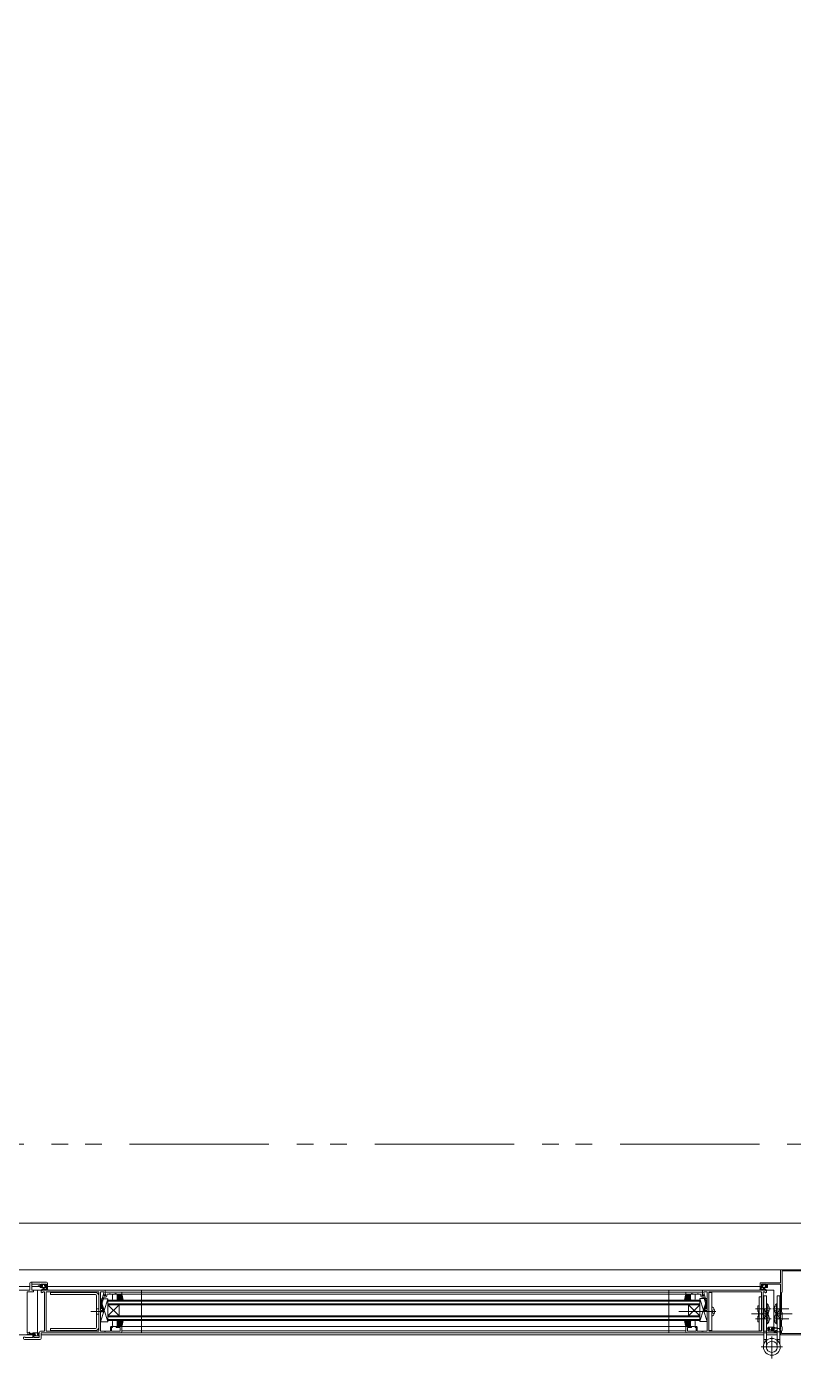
# Model space of a CAD drawing. Units: millimetres at full size. Extents: x -12803 to 120774, y -9413 to 101127.
# Drawn here: x 82963 to 83788, y 6771 to 8204 of the extents above; entities that cross this region are included whole.
import ezdxf

# ---------------------------------------------------------------- set-up
doc = ezdxf.new("R2010")
doc.units = ezdxf.units.MM
doc.header["$LTSCALE"] = 30
doc.linetypes.add('DOUBLE_CHAIN1', pattern=[8.8, 5, -1, 0.6, -0.6, 0.6, -1])
doc.layers.add('0-0_NoName', color=7, linetype='Continuous')
for name, color, linetype, lineweight in [('2-0_通芯', 7, 'DOUBLE_CHAIN1', 15), ('2-3_間仕切り', 7, 'Continuous', 15), ('2-A_建具', 7, 'Continuous', 15)]:
    doc.layers.add(name, color=color, linetype=linetype, lineweight=lineweight)

# ---------------------------------------------------------------- blocks, each defined once
blk = doc.blocks.new('グループ部品-732')
at = {"layer": '2-0_通芯'}
blk.add_line((74361.66, 7001.41), (120774.36, 7001.41), dxfattribs=at)
at = {"layer": '2-3_間仕切り'}
blk.add_lwpolyline([(79189.36, 11246.41), (79189.36, 7306.41), (79579.36, 7306.41), (79579.36, 6916.41), (84969.36, 6916.41)], dxfattribs=at)
at = {"layer": '2-A_建具'}
for p, q in [((82519.36, 6866.41), (83829.36, 6866.41)), ((82968.29, 6852.91), (82968.29, 6844.41)), ((82978.66, 6849.91), (82978.66, 6850.41)), ((82978.96, 6850.71), (82979.46, 6850.71)), ((82979.66, 6850.51), (82981.76, 6850.51)), ((82981.96, 6850.71), (82982.56, 6850.71)), ((82983.06, 6849.61), (82982.72, 6849.61)), ((82982.77, 6850.62), (82983.27, 6850.12)), ((82985.36, 6848.41), (82985.36, 6851.91)), ((83754.94, 6850.62), (83754.44, 6850.12)), ((83754.65, 6849.61), (83754.99, 6849.61)), ((83755.75, 6850.71), (83755.15, 6850.71)), ((83758.05, 6850.51), (83755.95, 6850.51)), ((83758.75, 6850.71), (83758.25, 6850.71)), ((83759.05, 6849.91), (83759.05, 6850.41)), ((83774.36, 6802.91), (83774.36, 6850.68)), ((82966.36, 6844.41), (82590.63, 6844.41)), ((82593.56, 6848.41), (82966.36, 6848.41)), ((82968.29, 6848.41), (82979.56, 6848.41)), ((83758.08, 6844.41), (82968.29, 6844.41)), ((82977.46, 6847.51), (82977.46, 6848.11)), ((82985.36, 6847.21), (82977.76, 6847.21)), ((82979.71, 6844.26), (82978.64, 6843.19)), ((82979.63, 6845.61), (82983.59, 6845.61)), ((82980.46, 6847.21), (82980.56, 6846.07)), ((82981.66, 6847.21), (82981.56, 6846.07)), ((82982.56, 6848.41), (82985.36, 6848.41)), ((82984.16, 6846.03), (82984.16, 6847.21)), ((83755.16, 6848.41), (82985.36, 6848.41)), ((82985.36, 6848.11), (82985.36, 6845.43)), ((82988.43, 6839.61), (83036.98, 6839.61)), ((83038.13, 6838.46), (83038.13, 6804.36)), ((83042.36, 6826.21), (83042.36, 6835.21)), ((83050.36, 6810.71), (83042.36, 6835.21)), ((83045.65, 6839.41), (83045.86, 6839.41)), ((83047.36, 6838.21), (83047.36, 6844.41)), ((83690.36, 6842.21), (83047.36, 6842.21)), ((83047.86, 6838.21), (83047.86, 6840.01)), ((83049.16, 6839.21), (83049.16, 6838.41)), ((83051.4, 6840.21), (83050.16, 6840.21)), ((83052.4, 6840.21), (83052.31, 6840.21)), ((83052.58, 6840.33), (83052.4, 6840.21)), ((83055.36, 6834.71), (83055.36, 6839.21)), ((83056.36, 6840.21), (83059.36, 6840.21)), ((83678.36, 6840.21), (83059.36, 6840.21)), ((83060.36, 6833.71), (83060.36, 6840.21)), ((83060.36, 6836.09), (83064.47, 6840.21)), ((83060.36, 6837.51), (83063.06, 6840.21)), ((83060.36, 6838.92), (83061.64, 6840.21)), ((83060.36, 6834.68), (83065.46, 6839.78)), ((83060.36, 6839.21), (83060.36, 6834.71)), ((83060.36, 6839.02), (83065.67, 6833.71)), ((83060.36, 6837.61), (83064.26, 6833.71)), ((83060.36, 6836.2), (83062.84, 6833.71)), ((83060.58, 6840.21), (83066.79, 6834.01)), ((83060.8, 6833.71), (83065.72, 6838.63)), ((83062, 6840.21), (83066.36, 6835.84)), ((83062.21, 6833.71), (83065.99, 6837.48)), ((83063.41, 6840.21), (83065.94, 6837.68)), ((83063.63, 6833.71), (83066.25, 6836.33)), ((83064.83, 6840.21), (83065.51, 6839.52)), ((83065.04, 6833.71), (83066.52, 6835.18)), ((83065.36, 6842.21), (83065.36, 6840.71)), ((83065.36, 6840.21), (83066.86, 6833.71)), ((83086.46, 6798.41), (83086.46, 6844.41)), ((83370.36, 6844.51), (83767.16, 6844.51)), ((83654.26, 6798.41), (83654.26, 6844.51)), ((83672.36, 6840.21), (83670.86, 6833.71)), ((83677.13, 6840.21), (83670.92, 6834.01)), ((83672.67, 6833.71), (83671.2, 6835.18)), ((83675.71, 6840.21), (83671.35, 6835.84)), ((83674.08, 6833.71), (83671.46, 6836.33)), ((83675.5, 6833.71), (83671.73, 6837.48)), ((83674.3, 6840.21), (83671.77, 6837.68)), ((83676.91, 6833.71), (83671.99, 6838.63)), ((83677.36, 6839.02), (83672.04, 6833.71)), ((83672.89, 6840.21), (83672.2, 6839.52)), ((83677.36, 6834.68), (83672.26, 6839.78)), ((83672.36, 6842.21), (83672.36, 6840.71)), ((83677.36, 6836.09), (83673.24, 6840.21)), ((83677.36, 6837.61), (83673.46, 6833.71)), ((83677.36, 6837.51), (83674.66, 6840.21)), ((83677.36, 6836.2), (83674.87, 6833.71)), ((83677.36, 6838.92), (83676.07, 6840.21)), ((83677.36, 6833.71), (83677.36, 6840.21)), ((83677.36, 6839.21), (83677.36, 6834.71)), ((83681.36, 6840.21), (83678.36, 6840.21)), ((83682.36, 6834.71), (83682.36, 6839.21)), ((83685.13, 6840.33), (83685.31, 6840.21)), ((83685.31, 6840.21), (83685.4, 6840.21)), ((83686.31, 6840.21), (83687.56, 6840.21)), ((83687.36, 6810.51), (83687.36, 6835.51)), ((83695.36, 6835.51), (83687.36, 6835.51)), ((83687.36, 6811.01), (83695.36, 6835.51)), ((83687.36, 6835.01), (83687.36, 6811.01)), ((83695.36, 6810.51), (83687.36, 6835.01)), ((83688.56, 6839.21), (83688.56, 6838.41)), ((83689.86, 6838.21), (83689.86, 6840.01)), ((83690.36, 6844.41), (83690.36, 6838.21)), ((83692.07, 6839.41), (83691.85, 6839.41)), ((83695.36, 6826.51), (83695.36, 6835.51)), ((83697.29, 6842.48), (83697.29, 6800.34)), ((83753.73, 6842.48), (83697.29, 6842.48)), ((83700.49, 6841.91), (83697.29, 6841.91)), ((83751.43, 6837.21), (83753.73, 6837.21)), ((83752.35, 6848.11), (83752.35, 6845.43)), ((83752.35, 6847.21), (83759.95, 6847.21)), ((83753.55, 6846.03), (83753.55, 6847.21)), ((83753.73, 6800.34), (83753.73, 6842.48)), ((83758.08, 6845.61), (83754.12, 6845.61)), ((83755.66, 6800.34), (83755.66, 6842.48)), ((83756.05, 6847.21), (83756.15, 6846.07)), ((83756.41, 6786.06), (83756.41, 6838.41)), ((83756.41, 6838.41), (83759.41, 6838.41)), ((83757.25, 6847.21), (83757.15, 6846.07)), ((83759.07, 6843.19), (83758, 6844.26)), ((83759.96, 6848.41), (83758.16, 6848.41)), ((83759.41, 6838.41), (83759.41, 6785.56)), ((83760.25, 6847.51), (83760.25, 6848.11)), ((83046.78, 6821.41), (83031.78, 6821.41)), ((83040.43, 6824.16), (83038.13, 6824.16)), ((83042.36, 6810.21), (83050.36, 6834.71)), ((83050.36, 6810.71), (83050.36, 6834.71)), ((83687.36, 6833.71), (83050.36, 6833.71)), ((83687.36, 6832.71), (83050.36, 6832.71)), ((83687.36, 6829.71), (83050.36, 6829.71)), ((83050.36, 6828.71), (83687.36, 6828.71)), ((83062.36, 6828.71), (83050.36, 6816.71)), ((83062.36, 6816.71), (83050.36, 6828.71)), ((83059.36, 6833.71), (83056.36, 6833.71)), ((83060.36, 6834.78), (83061.43, 6833.71)), ((83062.36, 6828.71), (83062.36, 6816.71)), ((83066.46, 6833.71), (83066.78, 6834.03)), ((83704.85, 6821.41), (83664.85, 6821.41)), ((83671.26, 6833.71), (83670.93, 6834.03)), ((83675.36, 6828.71), (83687.36, 6816.71)), ((83675.36, 6816.71), (83687.36, 6828.71)), ((83675.36, 6828.71), (83675.36, 6816.71)), ((83677.36, 6834.78), (83676.29, 6833.71)), ((83678.36, 6833.71), (83681.36, 6833.71)), ((83703, 6823.76), (83700.58, 6822.56)), ((83701.09, 6826.16), (83700.99, 6826.16)), ((83764.3, 6824.41), (83747.42, 6824.41)), ((83750.03, 6821.31), (83750.03, 6827.51)), ((83751.43, 6827.51), (83750.03, 6827.51)), ((83751.43, 6821.31), (83750.03, 6821.31)), ((83750.63, 6822.01), (83750.63, 6815.81)), ((83751.43, 6822.01), (83750.63, 6822.01)), ((83783.19, 6824.41), (83766.13, 6824.41)), ((83040.43, 6818.66), (83038.13, 6818.66)), ((83687.36, 6816.71), (83050.36, 6816.71)), ((83687.36, 6815.71), (83050.36, 6815.71)), ((83687.36, 6812.71), (83050.36, 6812.71)), ((83687.36, 6811.71), (83050.36, 6811.71)), ((83055.36, 6810.71), (83055.36, 6806.21)), ((83059.36, 6811.71), (83056.36, 6811.71)), ((83060.36, 6806.4), (83065.67, 6811.71)), ((83060.36, 6807.81), (83064.26, 6811.71)), ((83060.36, 6809.22), (83062.84, 6811.71)), ((83060.36, 6811.71), (83060.36, 6805.21)), ((83060.36, 6810.64), (83061.43, 6811.71)), ((83060.36, 6810.74), (83065.46, 6805.64)), ((83060.36, 6806.21), (83060.36, 6810.71)), ((83060.36, 6809.33), (83064.47, 6805.21)), ((83060.36, 6807.91), (83063.06, 6805.21)), ((83060.36, 6806.5), (83061.64, 6805.21)), ((83060.58, 6805.21), (83066.79, 6811.41)), ((83060.8, 6811.71), (83065.72, 6806.79)), ((83062, 6805.21), (83066.36, 6809.58)), ((83062.21, 6811.71), (83065.99, 6807.94)), ((83063.41, 6805.21), (83065.94, 6807.74)), ((83063.63, 6811.71), (83066.25, 6809.09)), ((83065.04, 6811.71), (83066.52, 6810.24)), ((83065.36, 6805.21), (83066.86, 6811.71)), ((83066.46, 6811.71), (83066.78, 6811.39)), ((83672.36, 6805.21), (83670.86, 6811.71)), ((83677.13, 6805.21), (83670.92, 6811.41)), ((83671.26, 6811.71), (83670.93, 6811.39)), ((83672.67, 6811.71), (83671.2, 6810.24)), ((83675.71, 6805.21), (83671.35, 6809.58)), ((83674.08, 6811.71), (83671.46, 6809.09)), ((83675.5, 6811.71), (83671.73, 6807.94)), ((83674.3, 6805.21), (83671.77, 6807.74)), ((83676.91, 6811.71), (83671.99, 6806.79)), ((83677.36, 6806.4), (83672.04, 6811.71)), ((83677.36, 6810.74), (83672.26, 6805.64)), ((83677.36, 6809.33), (83673.24, 6805.21)), ((83677.36, 6807.81), (83673.46, 6811.71)), ((83677.36, 6807.91), (83674.66, 6805.21)), ((83677.36, 6809.22), (83674.87, 6811.71)), ((83677.36, 6806.5), (83676.07, 6805.21)), ((83677.36, 6810.64), (83676.29, 6811.71)), ((83677.36, 6811.71), (83677.36, 6805.21)), ((83677.36, 6806.21), (83677.36, 6810.71)), ((83678.36, 6811.71), (83681.36, 6811.71)), ((83682.36, 6810.71), (83682.36, 6806.21)), ((83703, 6819.06), (83700.58, 6820.27)), ((83701.09, 6816.66), (83700.99, 6816.66)), ((83761.72, 6818.91), (83742.97, 6818.91)), ((83764.24, 6813.41), (83747.42, 6813.41)), ((83750.03, 6810.31), (83750.03, 6816.51)), ((83751.43, 6816.51), (83750.03, 6816.51)), ((83751.43, 6810.31), (83750.03, 6810.31)), ((83751.43, 6815.81), (83750.63, 6815.81)), ((83756.17, 6813.61), (83755.66, 6813.61)), ((83759.92, 6819.11), (83759.41, 6819.11)), ((83759.92, 6808.11), (83759.41, 6808.11)), ((83783.19, 6813.41), (83766.6, 6813.41)), ((83786.99, 6818.91), (83768.8, 6818.91)), ((83770.1, 6819.11), (83770.61, 6819.11)), ((83770.1, 6808.11), (83770.61, 6808.11)), ((83773.85, 6813.61), (83774.36, 6813.61)), ((82969.36, 6796.41), (82576.36, 6796.41)), ((82969.76, 6798.41), (82963.49, 6797)), ((82968.65, 6797.23), (82963.61, 6796.41)), ((82965.15, 6796.7), (82966.07, 6797.63)), ((82969.36, 6793.34), (82969.36, 6797.41)), ((82971.96, 6797.23), (82969.36, 6797.23)), ((82971.66, 6796.61), (82969.36, 6796.61)), ((82969.76, 6797.41), (82969.67, 6797.4)), ((82972.18, 6796.41), (82970.56, 6796.41)), ((82971.44, 6795.3), (82970.94, 6795.8)), ((82971.16, 6796.31), (82971.5, 6796.31)), ((82971.66, 6795.21), (82971.44, 6795.3)), ((82971.66, 6796.61), (82971.66, 6797.41)), ((82975.16, 6795.21), (82971.66, 6795.21)), ((82974.46, 6795.41), (82972.46, 6795.41)), ((82976.43, 6797.41), (82974.36, 6797.41)), ((82976.43, 6796.41), (82974.36, 6796.41)), ((82975.46, 6796.01), (82975.46, 6795.51)), ((82975.76, 6798.11), (82975.76, 6797.71)), ((82976.43, 6798.34), (82976.43, 6797.41)), ((83770.61, 6798.41), (82978.36, 6798.41)), ((83756.41, 6796.41), (82978.36, 6796.41)), ((83047.4, 6800.34), (83047.31, 6800.34)), ((83056.36, 6805.21), (83059.36, 6805.21)), ((83678.36, 6805.21), (83059.36, 6805.21)), ((83064.83, 6805.21), (83065.51, 6805.9)), ((83065.36, 6799.41), (83065.36, 6804.71)), ((83065.36, 6800.61), (83672.36, 6800.61)), ((83672.89, 6805.21), (83672.2, 6805.9)), ((83672.36, 6804.71), (83672.36, 6799.41)), ((83681.36, 6805.21), (83678.36, 6805.21)), ((83690.4, 6800.34), (83690.31, 6800.34)), ((83697.29, 6800.34), (83753.73, 6800.34)), ((83759.41, 6796.41), (83770.61, 6796.41)), ((83759.76, 6803.61), (83762.36, 6803.61)), ((83760.96, 6804.31), (83760.96, 6803.91)), ((83761.26, 6802.21), (83761.26, 6801.71)), ((83761.56, 6801.41), (83762.06, 6801.41)), ((83762.26, 6801.61), (83764.26, 6801.61)), ((83764.46, 6801.41), (83765.06, 6801.41)), ((83765.01, 6771.01), (83765.01, 6794.43)), ((83765.56, 6802.51), (83765.22, 6802.51)), ((83765.27, 6801.5), (83765.77, 6802)), ((83766.95, 6804.61), (83773.22, 6803.2)), ((83766.95, 6803.61), (83767.04, 6803.6)), ((83768.07, 6803.43), (83773.11, 6802.61)), ((83770.36, 6799.41), (83770.36, 6800.41)), ((83773.61, 6796.41), (83798.86, 6796.41)), ((83753.4, 6783.41), (83776.48, 6783.41)), ((83759.41, 6791.41), (83756.41, 6791.41)), ((83773.61, 6791.41), (83770.61, 6791.41))]:
    blk.add_line(p, q, dxfattribs=at)
for points in [[(83752.36, 6848.41), (83752.36, 6852.31), (83774.36, 6852.31), (83774.36, 6866.41)], [(83798.26, 6859.71), (83798.26, 6865.21), (83775.99, 6865.21), (83775.99, 6842.41), (83775.56, 6841.98), (83775.56, 6820.84), (83775.99, 6820.41), (83775.99, 6812.41), (83775.56, 6811.98), (83775.56, 6805.34), (83775.99, 6804.91), (83775.99, 6800.91), (83775.56, 6800.48), (83775.56, 6797.61), (83798.26, 6797.61), (83798.26, 6803.11)], [(82966.36, 6844.41), (82966.36, 6851.91), (82966.65, 6852.62), (82967.36, 6852.91), (82984.36, 6852.91)], [(82968.29, 6850.98), (82977.26, 6850.98), (82977.26, 6849.21), (82975.36, 6849.21), (82975.36, 6848.41)], [(82979.56, 6848.41), (82979.56, 6849.21), (82978.46, 6849.21), (82978.46, 6850.98), (82984.16, 6850.98), (82984.16, 6849.21), (82982.56, 6849.21), (82982.56, 6848.41)], [(82978.56, 6848.21), (82979.86, 6848.21), (82979.86, 6849.61), (82978.96, 6849.61)], [(82985.36, 6844.41), (82985.36, 6851.91), (82985.03, 6852.65), (82984.36, 6852.91)], [(83758.16, 6848.41), (83758.16, 6849.21), (83759.26, 6849.21), (83759.26, 6850.68), (83753.99, 6850.68), (83753.99, 6849.21), (83755.16, 6849.21), (83755.16, 6848.41)], [(83759.15, 6848.21), (83757.85, 6848.21), (83757.85, 6849.61), (83758.75, 6849.61)], [(83774.36, 6850.68), (83760.46, 6850.68), (83760.46, 6848.91)], [(82964.71, 6798.99), (82964.06, 6798.34), (82963.36, 6798.34), (82963.36, 6842.48), (82969.39, 6842.48)], [(82966.06, 6844.41), (82966.27, 6844.5), (82966.36, 6844.71)], [(82968.29, 6844.71), (82968.37, 6844.5), (82968.59, 6844.41)], [(82974.36, 6844.41), (82974.36, 6796.31), (82975.16, 6796.31)], [(82977.46, 6848.41), (82977.46, 6847.51), (82977.55, 6847.3), (82977.76, 6847.21)], [(82980, 6841.83), (82980.66, 6842.48), (82982.06, 6842.48), (82982.06, 6800.34), (82978.43, 6800.34)], [(82979.63, 6845.61), (82979.21, 6845.44), (82979.03, 6845.01), (82979.21, 6844.59), (82979.63, 6844.41)], [(82980.56, 6846.07), (82980.73, 6845.73), (82981.4, 6845.74), (82981.56, 6846.07)], [(82982.26, 6849.15), (82982.26, 6848.21), (82984.26, 6848.21)], [(82984.16, 6846.03), (82984.31, 6845.77), (82984.45, 6845.59), (82984.42, 6845.37), (82984.26, 6845.23), (82984.02, 6845.24), (82983.76, 6845.56), (82983.59, 6845.61)], [(83036.98, 6841.91), (82988.43, 6841.91), (82988.43, 6839.61)], [(83045.36, 6825.71), (83044.36, 6825.71), (83044.36, 6822.51), (83042.36, 6822.51), (83042.36, 6842.48), (83045.86, 6842.48), (83045.86, 6841.41), (83045.43, 6840.98), (83045.43, 6840.17), (83046.56, 6838.21), (83047.86, 6838.21)], [(83042.36, 6835.21), (83050.36, 6835.21), (83050.36, 6810.21), (83042.36, 6810.21), (83042.36, 6821.21)], [(83043.33, 6824.59), (83042.56, 6825.36), (83042.56, 6829.31), (83045.16, 6839.04)], [(83047.66, 6836.91), (83045.84, 6836.91), (83043.76, 6829.15), (83043.76, 6825.86), (83044.18, 6825.43)], [(83059.36, 6840.21), (83059.36, 6840.91), (83058.36, 6840.91), (83056.43, 6840.21), (83053.31, 6840.21)], [(83678.36, 6840.21), (83678.36, 6840.91), (83679.36, 6840.91), (83681.28, 6840.21), (83684.4, 6840.21)], [(83689.86, 6838.21), (83691.16, 6838.21), (83692.29, 6840.17), (83692.29, 6840.98), (83691.86, 6841.41), (83691.86, 6842.48), (83695.36, 6842.48), (83695.36, 6822.51), (83693.36, 6822.51), (83693.36, 6825.71), (83692.36, 6825.71), (83692.36, 6822.01)], [(83690.06, 6836.91), (83691.88, 6836.91), (83693.96, 6829.15), (83693.96, 6825.86), (83693.53, 6825.43)], [(83694.38, 6824.59), (83695.16, 6825.36), (83695.16, 6829.31), (83692.55, 6839.04)], [(83697.29, 6800.91), (83700.49, 6800.91), (83700.49, 6841.91)], [(83751.43, 6837.21), (83751.43, 6800.61), (83753.73, 6800.61)], [(83755.45, 6849.15), (83755.45, 6848.21), (83753.45, 6848.21)], [(83755.66, 6842.48), (83757.06, 6842.48), (83757.71, 6841.83)], [(83767.16, 6844.51), (83767.16, 6799.61), (83773.61, 6799.61)], [(83773.61, 6786.06), (83773.61, 6838.41), (83770.61, 6838.41), (83770.61, 6785.56)], [(83042.36, 6821.21), (83045.36, 6821.21), (83045.36, 6826.21), (83042.36, 6826.21)], [(83046.4, 6800.34), (83042.36, 6800.34), (83042.36, 6821.51), (83044.86, 6821.51)], [(83687.36, 6810.51), (83695.36, 6810.51), (83695.36, 6821.51)], [(83695.36, 6821.51), (83695.36, 6800.34), (83691.31, 6800.34)], [(83695.36, 6821.51), (83692.36, 6821.51), (83692.36, 6826.51), (83695.36, 6826.51)], [(83758.22, 6821.31), (83755.65, 6820.06), (83755.04, 6818.91)], [(83756.17, 6813.61), (83756.17, 6824.21), (83755.66, 6824.21)], [(83761.97, 6826.81), (83759.4, 6825.56), (83758.79, 6824.41)], [(83761.97, 6822.01), (83759.4, 6823.27), (83758.79, 6824.41)], [(83759.92, 6819.11), (83759.92, 6829.71), (83759.41, 6829.71)], [(83768.04, 6826.81), (83770.61, 6825.56), (83771.22, 6824.41)], [(83768.04, 6822.01), (83770.61, 6823.27), (83771.22, 6824.41)], [(83770.1, 6819.11), (83770.1, 6829.71), (83770.61, 6829.71)], [(83771.79, 6821.31), (83774.36, 6820.06), (83774.97, 6818.91)], [(83773.85, 6813.61), (83773.85, 6824.21), (83774.36, 6824.21)], [(83758.22, 6816.51), (83755.65, 6817.77), (83755.04, 6818.91)], [(83761.97, 6815.81), (83759.4, 6814.56), (83758.79, 6813.41)], [(83761.97, 6811.01), (83759.4, 6812.27), (83758.79, 6813.41)], [(83759.92, 6808.11), (83759.92, 6818.71), (83759.41, 6818.71)], [(83768.04, 6815.81), (83770.61, 6814.56), (83771.22, 6813.41)], [(83768.04, 6811.01), (83770.61, 6812.27), (83771.22, 6813.41)], [(83770.1, 6808.11), (83770.1, 6818.71), (83770.61, 6818.71)], [(83771.79, 6816.51), (83774.36, 6817.77), (83774.97, 6818.91)], [(82969.36, 6793.34), (82961.49, 6793.34), (82961.34, 6793.4), (82961.29, 6793.91), (82959.86, 6793.91), (82959.5, 6793.76), (82959.36, 6793.41), (82959.36, 6792.41), (82959.65, 6791.7), (82960.36, 6791.41), (82977.36, 6791.41), (82978.06, 6791.7), (82978.36, 6792.41), (82978.36, 6798.41)], [(82968.87, 6797.41), (82968.65, 6797.23), (82964.44, 6796.41)], [(82971.96, 6796.77), (82971.96, 6797.41), (82968.87, 6797.41)], [(82975.46, 6798.41), (82969.76, 6798.41), (82969.76, 6797.41)], [(82974.66, 6797.41), (82974.66, 6796.61), (82976.43, 6796.61), (82976.43, 6793.34), (82970.56, 6793.34), (82970.56, 6796.61)], [(82970.94, 6795.8), (82970.86, 6796.01), (82970.95, 6796.22), (82971.16, 6796.31)], [(82971.5, 6796.31), (82971.89, 6796.07), (82972.07, 6796.09), (82972.19, 6796.21), (82972.19, 6796.39), (82971.96, 6796.77)], [(82975.16, 6796.31), (82975.46, 6796.01), (82975.46, 6795.49), (82975.37, 6795.3), (82975.16, 6795.21)], [(83036.98, 6803.21), (82988.43, 6803.21), (82988.43, 6800.91), (83036.98, 6800.91)], [(83053.16, 6804.71), (83053.16, 6800.34), (83048.31, 6800.34)], [(83059.36, 6805.21), (83059.36, 6804.21), (83063.43, 6804.21), (83063.43, 6800.34), (83054.16, 6800.34), (83054.16, 6804.21), (83055.36, 6804.21), (83055.36, 6805.21), (83053.66, 6805.21)], [(83684.06, 6805.21), (83682.36, 6805.21), (83682.36, 6804.21), (83683.56, 6804.21), (83683.56, 6800.34), (83674.29, 6800.34), (83674.29, 6804.21), (83678.36, 6804.21), (83678.36, 6805.21)], [(83689.4, 6800.34), (83684.56, 6800.34), (83684.56, 6804.71)], [(83759.76, 6803.61), (83759.76, 6800.34), (83755.66, 6800.34)], [(83765.06, 6803.61), (83765.06, 6802.81), (83766.16, 6802.81), (83766.16, 6800.34), (83760.96, 6800.34), (83760.96, 6802.81), (83762.06, 6802.81), (83762.06, 6803.61)], [(83761.26, 6804.61), (83766.95, 6804.61), (83766.95, 6803.61)], [(83762.36, 6803.61), (83762.36, 6802.51), (83761.56, 6802.51)], [(83764.76, 6802.97), (83764.76, 6803.61), (83767.36, 6803.61)], [(83768.86, 6800.34), (83767.36, 6800.34), (83767.36, 6803.61)], [(83769.86, 6800.91), (83769.06, 6800.91), (83769.06, 6800.54)], [(83774.36, 6796.41), (83774.36, 6801.91), (83773.36, 6801.91), (83773.36, 6802.91), (83774.36, 6802.91)]]:
    blk.add_lwpolyline(points, dxfattribs=at)
blk.add_lwpolyline([(82983.99, 6842.48), (82983.99, 6800.34), (83040.43, 6800.34), (83040.43, 6842.48)], close=True, dxfattribs=at)
for radius in [9, 6]:
    blk.add_circle((83765.01, 6783.41), radius, dxfattribs=at)
for centre, radius, start, end in [((82967.36, 6851.91), 1, 90, 180), ((82978.96, 6850.41), 0.3, 90, 179.99999), ((82978.96, 6849.91), 0.3, 180, 270), ((82979.46, 6850.51), 0.2, 0, 90), ((82981.96, 6850.51), 0.2, 90, 179.99999), ((82982.26, 6849.61), 0.25, 33.05573, 236.94427), ((82981.96, 6849.15), 0.3, 0, 56.94427), ((82982.72, 6849.91), 0.3, 213.05573, 270), ((82982.56, 6850.41), 0.3, 45, 90), ((82983.06, 6849.91), 0.3, 270, 45), ((82984.36, 6851.91), 1, 0, 90), ((83754.65, 6849.91), 0.3, 135, 270), ((83755.15, 6850.41), 0.3, 90, 135), ((83754.99, 6849.91), 0.3, 270, 326.94427), ((83755.45, 6849.61), 0.25, 303.05573, 146.94427), ((83755.75, 6849.15), 0.3, 123.05573, 179.99999), ((83755.75, 6850.51), 0.2, 0, 90), ((83758.25, 6850.51), 0.2, 90, 179.99999), ((83758.75, 6850.41), 0.3, 0, 90), ((83758.75, 6849.91), 0.3, 270, 0), ((82969.39, 6843.45), 0.965, 270, 90), ((82977.76, 6848.11), 0.3, 90, 179.99999), ((82977.76, 6847.51), 0.3, 180, 270), ((82978.36, 6848.21), 0.2, 0, 90), ((82979.32, 6842.51), 0.965, 135, 315), ((82979.63, 6845.01), 0.6, 90.04023, 270.04023), ((82980.06, 6843.91), 0.5, 90, 135), ((82981.06, 6846.11), 0.5, 185.09207, 354.90793), ((82983.59, 6845.31), 0.3, 19.18976, 90.04023), ((82984.16, 6845.51), 0.3, 199.18976, 60), ((82984.46, 6846.03), 0.3, 180, 240), ((82984.46, 6848.21), 0.2, 90, 179.99999), ((82984.79, 6844.71), 0.3, 270, 319.47122), ((82985.25, 6844.32), 0.3, 79.47122, 139.47122), ((82985.06, 6848.11), 0.3, 0, 90), ((82985.36, 6844.91), 0.3, 259.47122, 60), ((82985.66, 6845.43), 0.3, 180, 240), ((83036.98, 6838.46), 3.45, 0, 90), ((83036.98, 6838.46), 1.15, 0, 90), ((83045.65, 6838.91), 0.5, 90, 165), ((83047.66, 6840.51), 0.3, 180, 270), ((83047.66, 6840.01), 0.2, 0, 90), ((83047.66, 6838.41), 1.5, 270, 0), ((83050.16, 6839.21), 1, 90, 180), ((83051.4, 6840.41), 0.2, 270, 336.42182), ((83051.86, 6840.21), 0.3, 23.57818, 156.42182), ((83052.31, 6840.41), 0.2, 203.57818, 270), ((83052.86, 6840.21), 0.3, 23.57818, 156.42182), ((83053.31, 6840.41), 0.2, 203.57818, 270), ((83056.36, 6839.21), 1, 89.9999, 179.9999), ((83059.36, 6839.21), 1, 359.9999, 89.9999), ((83064.86, 6840.71), 0.5, 270, 0), ((83672.86, 6840.71), 0.5, 180, 270), ((83678.36, 6839.21), 1, 90.0001, 180.0001), ((83681.36, 6839.21), 1, 0.0001, 90.0001), ((83684.4, 6840.41), 0.2, 270, 336.42182), ((83684.86, 6840.21), 0.3, 23.57818, 156.42182), ((83685.4, 6840.41), 0.2, 270, 336.42182), ((83685.86, 6840.21), 0.3, 23.57818, 156.42182), ((83686.31, 6840.41), 0.2, 203.57818, 270), ((83687.56, 6839.21), 1, 0, 90), ((83690.06, 6838.41), 1.5, 180, 270), ((83690.06, 6840.01), 0.2, 90, 180), ((83690.06, 6840.51), 0.3, 270, 0), ((83692.07, 6838.91), 0.5, 15, 90), ((83752.35, 6844.91), 0.3, 120, 280.52878), ((83752.05, 6845.43), 0.3, 300, 0), ((83752.65, 6848.11), 0.3, 90, 179.99999), ((83752.46, 6844.32), 0.3, 40.52878, 100.52878), ((83752.92, 6844.71), 0.3, 220.52878, 270), ((83753.25, 6848.21), 0.2, 0, 90), ((83753.55, 6845.51), 0.3, 120, 340.81024), ((83753.25, 6846.03), 0.3, 300, 0), ((83754.12, 6845.31), 0.3, 89.95977, 160.81024), ((83756.65, 6846.11), 0.5, 185.09207, 354.90793), ((83757.65, 6843.91), 0.5, 45, 90), ((83758.39, 6842.51), 0.965, 225, 45), ((83758.08, 6845.01), 0.6, 269.95977, 89.95977), ((83759.35, 6848.21), 0.2, 90, 179.99999), ((83759.95, 6848.11), 0.3, 0, 90), ((83759.95, 6847.51), 0.3, 270, 0), ((83759.96, 6848.91), 0.5, 270, 0), ((83043.76, 6825.01), 0.6, 225, 45), ((83044.86, 6822.01), 0.5, 270, 0), ((83056.36, 6834.71), 1, 179.9999, 269.9999), ((83059.36, 6834.71), 1, 269.9999, 359.9999), ((83678.36, 6834.71), 1, 180.0001, 270.0001), ((83681.36, 6834.71), 1, 270.0001, 0.0001), ((83692.86, 6822.01), 0.5, 180, 270), ((83693.96, 6825.01), 0.6, 135, 315), ((83700.99, 6825.66), 0.5, 90, 179.99999), ((83697.59, 6821.41), 5.9, 306.38156, 53.61844), ((83751.77, 6818.91), 6.88, 309.65098, 50.34902), ((83755.52, 6824.41), 6.88, 309.65098, 50.34902), ((83774.49, 6824.41), 6.88, 129.65098, 230.34902), ((83778.24, 6818.91), 6.88, 129.65098, 230.34902), ((83056.36, 6810.71), 1, 90.0001, 180.0001), ((83059.36, 6810.71), 1, 0.0001, 90.0001), ((83678.36, 6810.71), 1, 89.9999, 179.9999), ((83681.36, 6810.71), 1, 359.9999, 89.9999), ((83700.99, 6817.16), 0.5, 180, 270), ((83755.52, 6813.41), 6.88, 309.65098, 50.34902), ((83774.49, 6813.41), 6.88, 129.65098, 230.34902), ((82963.56, 6796.71), 0.3, 102.65862, 279.19754), ((82964.44, 6797.41), 1, 270, 315), ((82965.39, 6798.31), 0.965, 315, 135), ((82968.6, 6797.53), 0.3, 279.19754, 339.19754), ((82969.16, 6797.31), 0.3, 39.19754, 159.19754), ((82969.62, 6797.69), 0.3, 219.19754, 279.19754), ((82971.16, 6796.01), 0.3, 90, 225), ((82971.66, 6795.51), 0.3, 225, 270), ((82971.5, 6796.01), 0.3, 33.05573, 90), ((82971.96, 6796.31), 0.25, 213.05573, 56.94427), ((82972.26, 6796.77), 0.3, 180, 236.94427), ((82972.26, 6795.41), 0.2, 270, 0), ((82974.66, 6795.41), 0.2, 180, 270), ((82975.16, 6796.01), 0.3, 0, 90), ((82975.16, 6795.51), 0.3, 270, 0), ((82975.46, 6798.11), 0.3, 0, 90), ((82975.46, 6797.71), 0.3, 270, 0), ((82978.43, 6798.34), 2, 90, 180), ((82977.36, 6792.41), 1, 270, 0), ((83036.98, 6804.36), 1.15, 270, 0), ((83036.98, 6804.36), 3.45, 270, 0), ((83046.4, 6800.14), 0.2, 23.57818, 90), ((83046.86, 6800.34), 0.3, 203.57818, 336.42182), ((83047.31, 6800.14), 0.2, 90, 156.42182), ((83047.4, 6800.14), 0.2, 23.57818, 90), ((83047.86, 6800.34), 0.3, 203.57818, 336.42182), ((83048.31, 6800.14), 0.2, 90, 156.42182), ((83053.66, 6804.71), 0.5, 90, 180), ((83056.36, 6806.21), 1, 180.0001, 270.0001), ((83059.36, 6806.21), 1, 270.0001, 0.0001), ((83064.36, 6799.41), 1, 270, 0), ((83064.86, 6804.71), 0.5, 0, 90), ((83672.86, 6804.71), 0.5, 90, 180), ((83673.36, 6799.41), 1, 180, 270), ((83678.36, 6806.21), 1, 179.9999, 269.9999), ((83681.36, 6806.21), 1, 269.9999, 359.9999), ((83684.06, 6804.71), 0.5, 0, 90), ((83689.4, 6800.14), 0.2, 23.57818, 90), ((83689.86, 6800.34), 0.3, 203.57818, 336.42182), ((83690.31, 6800.14), 0.2, 90, 156.42182), ((83690.4, 6800.14), 0.2, 23.57818, 90), ((83690.86, 6800.34), 0.3, 203.57818, 336.42182), ((83691.31, 6800.14), 0.2, 90, 156.42182), ((83761.26, 6804.31), 0.3, 90, 179.99999), ((83761.26, 6803.91), 0.3, 180, 270), ((83761.56, 6802.21), 0.3, 90, 179.99999), ((83761.56, 6801.71), 0.3, 180, 270), ((83762.06, 6801.61), 0.2, 270, 0), ((83764.46, 6801.61), 0.2, 180, 270), ((83764.76, 6802.51), 0.25, 123.05573, 326.94427), ((83764.46, 6802.97), 0.3, 303.05573, 0), ((83765.22, 6802.21), 0.3, 90, 146.94427), ((83765.06, 6801.71), 0.3, 270, 315), ((83765.56, 6802.21), 0.3, 315, 90), ((83767.09, 6803.89), 0.3, 260.80246, 320.80246), ((83767.55, 6803.51), 0.3, 20.80246, 140.80246), ((83768.11, 6803.73), 0.3, 200.80246, 260.80246), ((83768.86, 6800.54), 0.2, 270, 0), ((83769.36, 6799.41), 1, 270, 0), ((83769.86, 6800.41), 0.5, 0, 90), ((83773.15, 6802.91), 0.3, 260.80246, 77.34138)]:
    blk.add_arc(centre, radius, start, end, dxfattribs=at)
blk = doc.blocks.new('グループ部品-763')
at = {"layer": '2-A_建具'}
blk.add_line((83756.41, 6796.41), (82978.36, 6796.41), dxfattribs=at)

msp = doc.modelspace()

# ---------------------------------------------------------------- block references
at = {"layer": '0-0_NoName'}
for name in ['グループ部品-732', 'グループ部品-763']:
    msp.add_blockref(name, (0, 0), dxfattribs=at)

doc.saveas('drawing.dxf')
